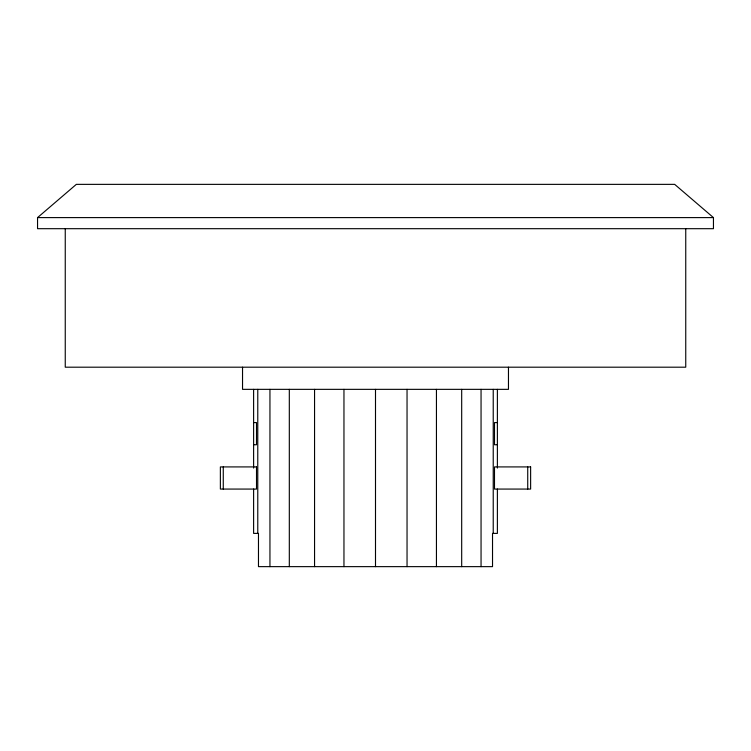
<?xml version="1.0" encoding="UTF-8"?>
<svg xmlns="http://www.w3.org/2000/svg" width="751" height="751" viewBox="0 0 751 751"><rect width="100%" height="100%" fill="white"/><g stroke="black" fill="none" stroke-linecap="round" stroke-linejoin="round"><path stroke-width="1.13" d="M37.55 217.602L76.33 184.361L674.67 184.361L713.45 217.602L713.45 228.689L37.55 228.689L37.55 217.602L713.45 217.602M253.613 422.588L256.513 422.588L256.513 444.752L253.613 444.752M497.387 422.588L494.487 422.588L494.487 444.752L497.387 444.752M685.747 228.689L685.747 367.192L65.253 367.192L65.253 228.689M527.728 466.915L527.728 489.07M508.465 367.192L508.465 389.347L242.535 389.347L242.535 367.192M497.387 389.347L497.387 468.08M497.387 489.07L497.387 533.398L492.525 533.398L492.525 566.639L258.475 566.639L258.475 533.398L253.613 533.398L253.613 489.07M493.229 389.347L493.229 533.398M481.053 389.347L481.053 566.639M461.687 389.347L461.687 566.639M436.444 389.347L436.444 566.639M407.042 389.347L407.042 566.639M375.5 389.347L375.5 566.639M343.958 389.347L343.958 566.639M314.556 389.347L314.556 566.639M289.313 389.347L289.313 566.639M269.947 389.347L269.947 566.639M257.771 389.347L257.771 533.398M253.613 389.347L253.613 468.08M223.272 466.915L223.272 489.07M256.513 466.915L220.372 466.915L220.372 489.07L256.513 489.07L256.513 466.915M530.628 466.915L494.487 466.915L494.487 489.07L530.628 489.07L530.628 466.915"/></g></svg>
